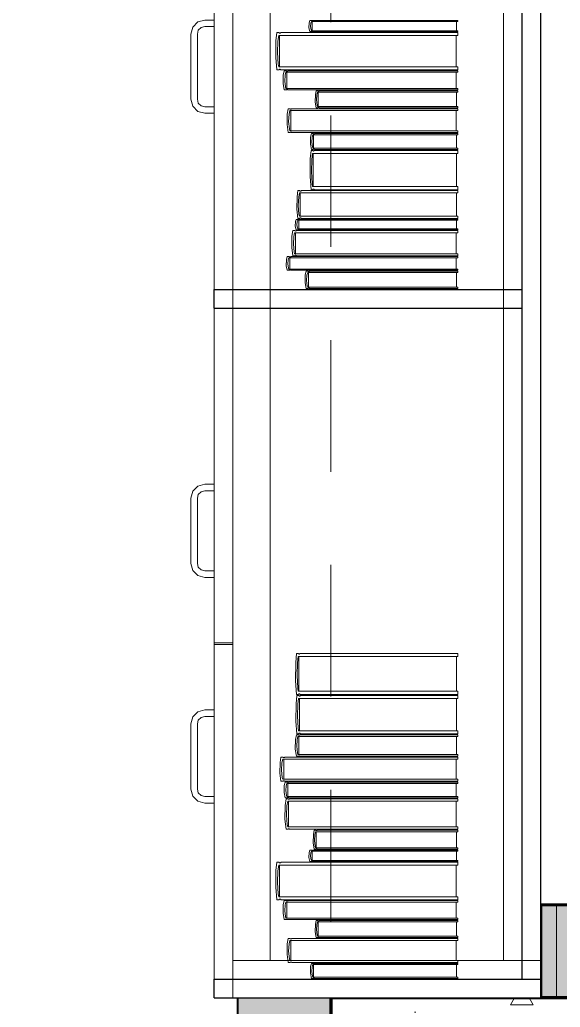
# Model space of a CAD drawing. Header units: inches. Extents: x -19 to 5698, y -728 to 92.
# Drawn here: x 122.237 to 122.816, y 30.59 to 31.649 of the extents above; entities that cross this region are included whole.
import ezdxf

# ---------------------------------------------------------------- set-up
doc = ezdxf.new("R2010")
doc.units = ezdxf.units.IN
doc.header["$MEASUREMENT"] = 0
doc.set_wipeout_variables(frame=1)
doc.linetypes.add('Hidden Line', pattern=[0.195611, 0.141111, -0.0545])
doc.linetypes.add('Wipeout_Contour', pattern=[1, 0, -1])
for name, color, linetype in [('02 _ ARQ _ ZON _ Espacio.3D', 7, 'Continuous'), ('08 _ STR _ EXT _ 06 Columnas', 7, 'Continuous'), ('08 _ STR _ EXT _ 09 Vigas', 251, 'Continuous'), ('Acabado - Muros', 7, 'Continuous'), ('Estructura - 04 MURO', 7, 'Continuous'), ('Interior - Mobiliario', 7, 'Continuous')]:
    doc.layers.add(name, color=color, linetype=linetype)

msp = doc.modelspace()

# ---------------------------------------------------------------- hatches: boundary and pattern name
at = {"layer": '08 _ STR _ EXT _ 06 Columnas', "linetype": 'Continuous', "lineweight": 9}
h = msp.add_hatch(dxfattribs=at)
h.set_pattern_fill('HORMIGÓN_EN_MASA_0002', style=0, pattern_type=2)
h.set_pattern_definition([(0, (92.5, 6e-09), (0, 0.3897114), [0.024375, -0.200625]), (0, (92.6125, 0.19486), (0, 0.3897114), [0.024375, -0.200625]), (60, (92.5, 6e-09), (-0.3375, 0.1948557), [0.024375, -0.200625]), (60, (92.725, 6e-09), (-0.3375, 0.1948557), [0.024375, -0.200625]), (120, (92.5244, 6e-09), (0.3375, 0.1948557), [0.024375, -0.200625]), (120, (92.7494, 6e-09), (0.3375, 0.1948557), [0.024375, -0.200625]), (0, (92.500015, 0.0375), (0, 0.075), [0, -0.075, 0, -0.1125]), (45, (92.537515, 0.0375), (-0.05303301, 0.05303301), [0, -0.05625, 0, -0.09375])])
h.paths.add_polyline_path([(122.57, 29.7), (123.07, 29.7), (123.07, 30.6), (122.57, 30.6)])
at = {"layer": 'Estructura - 04 MURO', "linetype": 'Continuous', "lineweight": 9}
for points in [[(122.47, 30.58), (122.49, 30.58), (122.47, 30.6)], [(122.49, 30.6), (122.47, 30.6), (122.49, 30.58)], [(122.49, 30.58), (122.57, 30.58), (122.57, 30.6), (122.49, 30.6)]]:
    msp.add_hatch(color=250, dxfattribs=at).paths.add_polyline_path(points)

# ---------------------------------------------------------------- linework, layer by layer
at = {"layer": '02 _ ARQ _ ZON _ Espacio.3D', "color": 254, "linetype": 'Continuous', "lineweight": 0, "flags": 128}
msp.add_lwpolyline([(108.57, 31.0002), (112.57, 31.0001), (112.57, 29.6999), (115.57, 29.7), (115.57, 30.8002), (116.07, 30.8001), (116.07, 30.2), (116.67, 30.1999), (116.67, 29.7), (122.57, 29.7), (122.57, 30.2), (122.57, 30.6), (122.812, 30.6), (122.812, 39), (122.57, 39), (122.57, 39.75), (116.07, 39.75), (116.07, 39.65), (116.07, 39), (115.57, 39), (115.57, 39.4), (109.07, 39.4), (109.0699, 39), (108.5699, 39)], dxfattribs=at)
at = {"layer": '08 _ STR _ EXT _ 06 Columnas', "color": 7, "linetype": 'Continuous', "lineweight": 80, "flags": 128}
msp.add_lwpolyline([(122.57, 29.7), (123.07, 29.7), (123.07, 30.6), (122.57, 30.6)], close=True, dxfattribs=at)
at = {"layer": 'Acabado - Muros', "color": 7, "linetype": 'Continuous', "lineweight": 60}
msp.add_line((122.845, 30.6), (122.795, 30.6), dxfattribs=at)
at = {"layer": 'Estructura - 04 MURO', "color": 7, "linetype": 'Continuous', "lineweight": 40, "flags": 128}
for points in [[(122.47, 30.6), (122.47, 30.58)], [(122.57, 30.6), (122.47, 30.6)]]:
    msp.add_lwpolyline(points, dxfattribs=at)
at = {"layer": 'Interior - Mobiliario', "color": 175, "linetype": 'Continuous', "lineweight": 13}
for p, q in [((122.465, 32.08), (122.465, 30.62)), ((122.775, 30.62), (122.775, 32.08)), ((122.422, 31.6415), (122.42, 31.634)), ((122.4275, 31.647), (122.422, 31.6415)), ((122.435, 31.649), (122.4275, 31.647)), ((122.431, 31.6409), (122.435, 31.642)), ((122.445, 31.649), (122.435, 31.649)), ((122.435, 31.642), (122.445, 31.642)), ((122.445, 31.642), (122.445, 31.649)), ((122.5468, 31.646), (122.5466, 31.6406)), ((122.5477, 31.6486), (122.5468, 31.646)), ((122.5494, 31.6486), (122.5477, 31.6486)), ((122.5481, 31.6421), (122.5485, 31.6458)), ((122.5488, 31.6384), (122.5481, 31.6421)), ((122.5485, 31.6458), (122.5493, 31.6476)), ((122.5493, 31.6476), (122.7063, 31.6476)), ((122.5495, 31.6486), (122.5494, 31.6486)), ((122.5497, 31.6485), (122.5495, 31.6486)), ((122.5499, 31.6484), (122.5497, 31.6485)), ((122.5501, 31.6484), (122.5499, 31.6484)), ((122.5504, 31.6484), (122.5501, 31.6484)), ((122.5501, 31.6476), (122.5501, 31.6375)), ((122.5506, 31.6484), (122.5504, 31.6484)), ((122.5508, 31.6485), (122.5506, 31.6484)), ((122.551, 31.6485), (122.5508, 31.6485)), ((122.5512, 31.6486), (122.551, 31.6485)), ((122.7063, 31.6486), (122.5512, 31.6486)), ((122.7047, 31.6375), (122.7047, 31.6476)), ((122.7063, 31.6476), (122.7063, 31.6486)), ((122.42, 31.634), (122.42, 31.564)), ((122.427, 31.634), (122.428, 31.638)), ((122.427, 31.564), (122.427, 31.634)), ((122.428, 31.638), (122.431, 31.6409)), ((122.5123, 31.6356), (122.5112, 31.6268)), ((122.5144, 31.6356), (122.5123, 31.6356)), ((122.5134, 31.6264), (122.5142, 31.6324)), ((122.5142, 31.6324), (122.7063, 31.6324)), ((122.5145, 31.6354), (122.5144, 31.6356)), ((122.5148, 31.6352), (122.5145, 31.6354)), ((122.515, 31.635), (122.5148, 31.6352)), ((122.5153, 31.6349), (122.515, 31.635)), ((122.5152, 31.6324), (122.5152, 31.5987)), ((122.5156, 31.6349), (122.5153, 31.6349)), ((122.5159, 31.635), (122.5156, 31.6349)), ((122.5162, 31.6351), (122.5159, 31.635)), ((122.5164, 31.6354), (122.5162, 31.6351)), ((122.5166, 31.6356), (122.5164, 31.6354)), ((122.7063, 31.6356), (122.5166, 31.6356)), ((122.5466, 31.6406), (122.5477, 31.6366)), ((122.5477, 31.6366), (122.5494, 31.6366)), ((122.5493, 31.6375), (122.5488, 31.6384)), ((122.7063, 31.6375), (122.5493, 31.6375)), ((122.5494, 31.6366), (122.5495, 31.6366)), ((122.5495, 31.6366), (122.5497, 31.6367)), ((122.5497, 31.6367), (122.55, 31.6367)), ((122.55, 31.6367), (122.5502, 31.6368)), ((122.5502, 31.6368), (122.5504, 31.6368)), ((122.5504, 31.6368), (122.5507, 31.6367)), ((122.5507, 31.6367), (122.5509, 31.6367)), ((122.5509, 31.6367), (122.5511, 31.6366)), ((122.5511, 31.6366), (122.5512, 31.6366)), ((122.5512, 31.6366), (122.7063, 31.6366)), ((122.7044, 31.5987), (122.7044, 31.6324)), ((122.7063, 31.6366), (122.7063, 31.6375)), ((122.7063, 31.6324), (122.7063, 31.6356)), ((122.5112, 31.6268), (122.511, 31.6089)), ((122.5129, 31.614), (122.5134, 31.6264)), ((122.5137, 31.6018), (122.5129, 31.614)), ((122.511, 31.6089), (122.5123, 31.5955)), ((122.5142, 31.5987), (122.5137, 31.6018)), ((122.5123, 31.5955), (122.5144, 31.5955)), ((122.7063, 31.5987), (122.5142, 31.5987)), ((122.5144, 31.5955), (122.5146, 31.5957)), ((122.5146, 31.5957), (122.5148, 31.596)), ((122.5148, 31.596), (122.5151, 31.5961)), ((122.5151, 31.5961), (122.5154, 31.5962)), ((122.5154, 31.5962), (122.5157, 31.5962)), ((122.5157, 31.5962), (122.5159, 31.5961)), ((122.5159, 31.5961), (122.5162, 31.5959)), ((122.5162, 31.5959), (122.5165, 31.5957)), ((122.5165, 31.5957), (122.5166, 31.5955)), ((122.5166, 31.5955), (122.7063, 31.5955)), ((122.5191, 31.59), (122.5188, 31.5809)), ((122.5201, 31.5945), (122.5191, 31.59)), ((122.5221, 31.5945), (122.5201, 31.5945)), ((122.5206, 31.5835), (122.5211, 31.5898)), ((122.5211, 31.5898), (122.5219, 31.5929)), ((122.5219, 31.5929), (122.7063, 31.5929)), ((122.5222, 31.5944), (122.5221, 31.5945)), ((122.5224, 31.5943), (122.5222, 31.5944)), ((122.5227, 31.5942), (122.5224, 31.5943)), ((122.523, 31.5942), (122.5227, 31.5942)), ((122.5229, 31.5929), (122.5229, 31.5757)), ((122.5232, 31.5942), (122.523, 31.5942)), ((122.5235, 31.5942), (122.5232, 31.5942)), ((122.5238, 31.5943), (122.5235, 31.5942)), ((122.524, 31.5944), (122.5238, 31.5943)), ((122.5242, 31.5945), (122.524, 31.5944)), ((122.7063, 31.5945), (122.5242, 31.5945)), ((122.7045, 31.5757), (122.7045, 31.5929)), ((122.7063, 31.5955), (122.7063, 31.5987)), ((122.7063, 31.5929), (122.7063, 31.5945)), ((122.5188, 31.5809), (122.5201, 31.5741)), ((122.5214, 31.5773), (122.5206, 31.5835)), ((122.5201, 31.5741), (122.5221, 31.5741)), ((122.5219, 31.5757), (122.5214, 31.5773)), ((122.7063, 31.5757), (122.5219, 31.5757)), ((122.5221, 31.5741), (122.5223, 31.5742)), ((122.5223, 31.5742), (122.5225, 31.5743)), ((122.5225, 31.5743), (122.5228, 31.5744)), ((122.5228, 31.5744), (122.523, 31.5744)), ((122.523, 31.5744), (122.5233, 31.5744)), ((122.5233, 31.5744), (122.5236, 31.5744)), ((122.5236, 31.5744), (122.5238, 31.5743)), ((122.5238, 31.5743), (122.5241, 31.5741)), ((122.5241, 31.5741), (122.5242, 31.5741)), ((122.5242, 31.5741), (122.7063, 31.5741)), ((122.5535, 31.5691), (122.5533, 31.5609)), ((122.5544, 31.5731), (122.5535, 31.5691)), ((122.556, 31.5731), (122.5544, 31.5731)), ((122.5548, 31.5633), (122.5552, 31.5689)), ((122.5552, 31.5689), (122.5559, 31.5716)), ((122.5559, 31.5716), (122.7063, 31.5716)), ((122.5561, 31.573), (122.556, 31.5731)), ((122.5563, 31.5729), (122.5561, 31.573)), ((122.5565, 31.5728), (122.5563, 31.5729)), ((122.5567, 31.5728), (122.5565, 31.5728)), ((122.5566, 31.5716), (122.5566, 31.5563)), ((122.5569, 31.5728), (122.5567, 31.5728)), ((122.5572, 31.5728), (122.5569, 31.5728)), ((122.5574, 31.5729), (122.5572, 31.5728)), ((122.5576, 31.573), (122.5574, 31.5729)), ((122.5577, 31.5731), (122.5576, 31.573)), ((122.7063, 31.5731), (122.5577, 31.5731)), ((122.7048, 31.5563), (122.7048, 31.5716)), ((122.7063, 31.5741), (122.7063, 31.5757)), ((122.7063, 31.5716), (122.7063, 31.5731)), ((122.42, 31.564), (122.422, 31.5565)), ((122.428, 31.56), (122.427, 31.564)), ((122.431, 31.5571), (122.428, 31.56)), ((122.435, 31.556), (122.431, 31.5571)), ((122.5533, 31.5609), (122.5544, 31.5549)), ((122.5554, 31.5577), (122.5548, 31.5633)), ((122.5559, 31.5563), (122.5554, 31.5577)), ((122.422, 31.5565), (122.4275, 31.551)), ((122.4275, 31.551), (122.435, 31.549)), ((122.445, 31.556), (122.435, 31.556)), ((122.435, 31.549), (122.445, 31.549)), ((122.445, 31.549), (122.445, 31.556)), ((122.5233, 31.5482), (122.5231, 31.5368)), ((122.5243, 31.5539), (122.5233, 31.5482)), ((122.5263, 31.5539), (122.5243, 31.5539)), ((122.5248, 31.5401), (122.5253, 31.548)), ((122.5253, 31.548), (122.5261, 31.5518)), ((122.5261, 31.5518), (122.7063, 31.5518)), ((122.5264, 31.5538), (122.5263, 31.5539)), ((122.5266, 31.5536), (122.5264, 31.5538)), ((122.5269, 31.5535), (122.5266, 31.5536)), ((122.5272, 31.5534), (122.5269, 31.5535)), ((122.5271, 31.5518), (122.5271, 31.5303)), ((122.5274, 31.5534), (122.5272, 31.5534)), ((122.5277, 31.5535), (122.5274, 31.5534)), ((122.5279, 31.5536), (122.5277, 31.5535)), ((122.5282, 31.5537), (122.5279, 31.5536)), ((122.5283, 31.5539), (122.5282, 31.5537)), ((122.7063, 31.5539), (122.5283, 31.5539)), ((122.5544, 31.5549), (122.556, 31.5549)), ((122.7063, 31.5563), (122.5559, 31.5563)), ((122.556, 31.5549), (122.5561, 31.555)), ((122.5561, 31.555), (122.5563, 31.5551)), ((122.5563, 31.5551), (122.5565, 31.5551)), ((122.5565, 31.5551), (122.5568, 31.5552)), ((122.5568, 31.5552), (122.557, 31.5552)), ((122.557, 31.5552), (122.5572, 31.5551)), ((122.5572, 31.5551), (122.5574, 31.5551)), ((122.5574, 31.5551), (122.5576, 31.5549)), ((122.5576, 31.5549), (122.5577, 31.5549)), ((122.5577, 31.5549), (122.7063, 31.5549)), ((122.7045, 31.5303), (122.7045, 31.5518)), ((122.7063, 31.5549), (122.7063, 31.5563)), ((122.7063, 31.5518), (122.7063, 31.5539)), ((122.5231, 31.5368), (122.5243, 31.5282)), ((122.5256, 31.5322), (122.5248, 31.5401)), ((122.5243, 31.5282), (122.5263, 31.5282)), ((122.5261, 31.5303), (122.5256, 31.5322)), ((122.7063, 31.5303), (122.5261, 31.5303)), ((122.5263, 31.5282), (122.5265, 31.5284)), ((122.5265, 31.5284), (122.5267, 31.5285)), ((122.5267, 31.5285), (122.5269, 31.5286)), ((122.5269, 31.5286), (122.5272, 31.5286)), ((122.5272, 31.5286), (122.5275, 31.5286)), ((122.5275, 31.5286), (122.5277, 31.5286)), ((122.5277, 31.5286), (122.528, 31.5285)), ((122.528, 31.5285), (122.5282, 31.5283)), ((122.5282, 31.5283), (122.5283, 31.5282)), ((122.5283, 31.5282), (122.7063, 31.5282)), ((122.5493, 31.5272), (122.5484, 31.5235)), ((122.551, 31.5272), (122.5493, 31.5272)), ((122.5501, 31.5233), (122.5508, 31.5259)), ((122.5508, 31.5259), (122.7063, 31.5259)), ((122.5511, 31.5272), (122.551, 31.5272)), ((122.5513, 31.5271), (122.5511, 31.5272)), ((122.5515, 31.527), (122.5513, 31.5271)), ((122.5517, 31.5269), (122.5515, 31.527)), ((122.5516, 31.5259), (122.5516, 31.5116)), ((122.5519, 31.5269), (122.5517, 31.5269)), ((122.5522, 31.527), (122.5519, 31.5269)), ((122.5524, 31.527), (122.5522, 31.527)), ((122.5526, 31.5271), (122.5524, 31.527)), ((122.5527, 31.5272), (122.5526, 31.5271)), ((122.7063, 31.5272), (122.5527, 31.5272)), ((122.7047, 31.5116), (122.7047, 31.5259)), ((122.7063, 31.5282), (122.7063, 31.5303)), ((122.7063, 31.5259), (122.7063, 31.5272)), ((122.5484, 31.5235), (122.5482, 31.5159)), ((122.5482, 31.5159), (122.5493, 31.5102)), ((122.5497, 31.5181), (122.5501, 31.5233)), ((122.5504, 31.5129), (122.5497, 31.5181)), ((122.5489, 31.5092), (122.548, 31.5)), ((122.5506, 31.5092), (122.5489, 31.5092)), ((122.5493, 31.5102), (122.551, 31.5102)), ((122.5497, 31.4995), (122.5505, 31.5059)), ((122.5508, 31.5116), (122.5504, 31.5129)), ((122.5505, 31.5059), (122.7063, 31.5059)), ((122.5507, 31.5091), (122.5506, 31.5092)), ((122.5509, 31.5088), (122.5507, 31.5091)), ((122.7063, 31.5116), (122.5508, 31.5116)), ((122.5511, 31.5086), (122.5509, 31.5088)), ((122.551, 31.5102), (122.5511, 31.5103)), ((122.5511, 31.5103), (122.5513, 31.5104)), ((122.5513, 31.5085), (122.5511, 31.5086)), ((122.5512, 31.5059), (122.5512, 31.4704)), ((122.5513, 31.5104), (122.5515, 31.5105)), ((122.5516, 31.5085), (122.5513, 31.5085)), ((122.5515, 31.5105), (122.5517, 31.5105)), ((122.5518, 31.5086), (122.5516, 31.5085)), ((122.5517, 31.5105), (122.552, 31.5105)), ((122.552, 31.5088), (122.5518, 31.5086)), ((122.552, 31.5105), (122.5522, 31.5105)), ((122.5522, 31.509), (122.552, 31.5088)), ((122.5522, 31.5105), (122.5524, 31.5104)), ((122.5523, 31.5092), (122.5522, 31.509)), ((122.7063, 31.5092), (122.5523, 31.5092)), ((122.5524, 31.5104), (122.5526, 31.5103)), ((122.5526, 31.5103), (122.5527, 31.5102)), ((122.5527, 31.5102), (122.7063, 31.5102)), ((122.7047, 31.4704), (122.7047, 31.5059)), ((122.7063, 31.5102), (122.7063, 31.5116)), ((122.7063, 31.5059), (122.7063, 31.5092)), ((122.548, 31.5), (122.5478, 31.4811)), ((122.5493, 31.4866), (122.5497, 31.4995)), ((122.55, 31.4736), (122.5493, 31.4866)), ((122.5478, 31.4811), (122.5489, 31.467)), ((122.5505, 31.4704), (122.55, 31.4736)), ((122.5347, 31.466), (122.5338, 31.4595)), ((122.5366, 31.466), (122.5347, 31.466)), ((122.5356, 31.4592), (122.5364, 31.4637)), ((122.5364, 31.4637), (122.7063, 31.4637)), ((122.5367, 31.4659), (122.5366, 31.466)), ((122.5369, 31.4657), (122.5367, 31.4659)), ((122.5371, 31.4656), (122.5369, 31.4657)), ((122.5374, 31.4656), (122.5371, 31.4656)), ((122.5373, 31.4637), (122.5373, 31.4386)), ((122.5376, 31.4655), (122.5374, 31.4656)), ((122.5379, 31.4656), (122.5376, 31.4655)), ((122.5381, 31.4657), (122.5379, 31.4656)), ((122.5383, 31.4659), (122.5381, 31.4657)), ((122.5385, 31.466), (122.5383, 31.4659)), ((122.7063, 31.466), (122.5385, 31.466)), ((122.5489, 31.467), (122.5506, 31.467)), ((122.7063, 31.4704), (122.5505, 31.4704)), ((122.5506, 31.467), (122.5507, 31.4673)), ((122.5507, 31.4673), (122.5509, 31.4675)), ((122.5509, 31.4675), (122.5511, 31.4677)), ((122.5511, 31.4677), (122.5514, 31.4677)), ((122.5514, 31.4677), (122.5516, 31.4677)), ((122.5516, 31.4677), (122.5518, 31.4676)), ((122.5518, 31.4676), (122.552, 31.4675)), ((122.552, 31.4675), (122.5522, 31.4672)), ((122.5522, 31.4672), (122.5523, 31.467)), ((122.5523, 31.467), (122.7063, 31.467)), ((122.7046, 31.4386), (122.7046, 31.4637)), ((122.7063, 31.467), (122.7063, 31.4704)), ((122.7063, 31.4637), (122.7063, 31.466)), ((122.5338, 31.4595), (122.5336, 31.4462)), ((122.5352, 31.45), (122.5356, 31.4592)), ((122.5336, 31.4462), (122.5347, 31.4362)), ((122.5359, 31.4409), (122.5352, 31.45)), ((122.5364, 31.4386), (122.5359, 31.4409)), ((122.5321, 31.4328), (122.5319, 31.4278)), ((122.533, 31.4352), (122.5321, 31.4328)), ((122.5349, 31.4352), (122.533, 31.4352)), ((122.5335, 31.4292), (122.534, 31.4327)), ((122.534, 31.4327), (122.5348, 31.4343)), ((122.5347, 31.4362), (122.5366, 31.4362)), ((122.5348, 31.4343), (122.7063, 31.4343)), ((122.535, 31.4352), (122.5349, 31.4352)), ((122.5352, 31.4351), (122.535, 31.4352)), ((122.5355, 31.4351), (122.5352, 31.4351)), ((122.5357, 31.435), (122.5355, 31.4351)), ((122.5356, 31.4343), (122.5356, 31.425)), ((122.536, 31.435), (122.5357, 31.435)), ((122.5362, 31.435), (122.536, 31.435)), ((122.5365, 31.4351), (122.5362, 31.435)), ((122.7063, 31.4386), (122.5364, 31.4386)), ((122.5367, 31.4352), (122.5365, 31.4351)), ((122.5366, 31.4362), (122.5367, 31.4364)), ((122.5367, 31.4364), (122.5369, 31.4365)), ((122.5368, 31.4352), (122.5367, 31.4352)), ((122.7063, 31.4352), (122.5368, 31.4352)), ((122.5369, 31.4365), (122.5372, 31.4367)), ((122.5372, 31.4367), (122.5374, 31.4367)), ((122.5374, 31.4367), (122.5377, 31.4367)), ((122.5377, 31.4367), (122.5379, 31.4366)), ((122.5379, 31.4366), (122.5382, 31.4365)), ((122.5382, 31.4365), (122.5384, 31.4363)), ((122.5384, 31.4363), (122.5385, 31.4362)), ((122.5385, 31.4362), (122.7063, 31.4362)), ((122.7046, 31.425), (122.7046, 31.4343)), ((122.7063, 31.4362), (122.7063, 31.4386)), ((122.7063, 31.4343), (122.7063, 31.4352)), ((122.5294, 31.4231), (122.5284, 31.4172)), ((122.5313, 31.4231), (122.5294, 31.4231)), ((122.5304, 31.4169), (122.5312, 31.4209)), ((122.5312, 31.4209), (122.7063, 31.4209)), ((122.5314, 31.423), (122.5313, 31.4231)), ((122.5316, 31.4228), (122.5314, 31.423)), ((122.5319, 31.4227), (122.5316, 31.4228)), ((122.5319, 31.4278), (122.533, 31.4241)), ((122.5321, 31.4227), (122.5319, 31.4227)), ((122.7045, 31.4209), (122.532, 31.4209)), ((122.532, 31.4209), (122.532, 31.3983)), ((122.5324, 31.4226), (122.5321, 31.4227)), ((122.5327, 31.4227), (122.5324, 31.4226)), ((122.5329, 31.4228), (122.5327, 31.4227)), ((122.5331, 31.423), (122.5329, 31.4228)), ((122.533, 31.4241), (122.5349, 31.4241)), ((122.5333, 31.4231), (122.5331, 31.423)), ((122.7063, 31.4231), (122.5333, 31.4231)), ((122.5343, 31.4258), (122.5335, 31.4292)), ((122.5348, 31.425), (122.5343, 31.4258)), ((122.7063, 31.425), (122.5348, 31.425)), ((122.5349, 31.4241), (122.5351, 31.4242)), ((122.5351, 31.4242), (122.5353, 31.4242)), ((122.5353, 31.4242), (122.5355, 31.4243)), ((122.5355, 31.4243), (122.5358, 31.4243)), ((122.5358, 31.4243), (122.536, 31.4243)), ((122.536, 31.4243), (122.5363, 31.4243)), ((122.5363, 31.4243), (122.5365, 31.4242)), ((122.5365, 31.4242), (122.5368, 31.4241)), ((122.5368, 31.4241), (122.5368, 31.4241)), ((122.5368, 31.4241), (122.7063, 31.4241)), ((122.7045, 31.3983), (122.7045, 31.4209)), ((122.7063, 31.4241), (122.7063, 31.425)), ((122.7063, 31.4209), (122.7063, 31.4231)), ((122.5284, 31.4172), (122.5282, 31.4051)), ((122.5299, 31.4086), (122.5304, 31.4169)), ((122.5306, 31.4004), (122.5299, 31.4086)), ((122.5282, 31.4051), (122.5294, 31.3962)), ((122.5312, 31.3983), (122.5306, 31.4004)), ((122.7063, 31.3983), (122.5312, 31.3983)), ((122.532, 31.3983), (122.7045, 31.3983)), ((122.7063, 31.3962), (122.7063, 31.3983)), ((122.5224, 31.392), (122.5222, 31.3855)), ((122.5234, 31.3952), (122.5224, 31.392)), ((122.5254, 31.3952), (122.5234, 31.3952)), ((122.5239, 31.3874), (122.5244, 31.3918)), ((122.5247, 31.3829), (122.5239, 31.3874)), ((122.5244, 31.3918), (122.5252, 31.394)), ((122.5252, 31.394), (122.7063, 31.394)), ((122.5255, 31.3951), (122.5254, 31.3952)), ((122.5257, 31.395), (122.5255, 31.3951)), ((122.526, 31.395), (122.5257, 31.395)), ((122.5262, 31.3949), (122.526, 31.395)), ((122.5261, 31.394), (122.5261, 31.3818)), ((122.5265, 31.3949), (122.5262, 31.3949)), ((122.5268, 31.395), (122.5265, 31.3949)), ((122.527, 31.395), (122.5268, 31.395)), ((122.5273, 31.3951), (122.527, 31.395)), ((122.5274, 31.3952), (122.5273, 31.3951)), ((122.7063, 31.3952), (122.5274, 31.3952)), ((122.5294, 31.3962), (122.5313, 31.3962)), ((122.5313, 31.3962), (122.5315, 31.3963)), ((122.5315, 31.3963), (122.5317, 31.3965)), ((122.5317, 31.3965), (122.5319, 31.3966)), ((122.5319, 31.3966), (122.5322, 31.3966)), ((122.5322, 31.3966), (122.5325, 31.3966)), ((122.5325, 31.3966), (122.5327, 31.3965)), ((122.5327, 31.3965), (122.533, 31.3964)), ((122.533, 31.3964), (122.5332, 31.3963)), ((122.5332, 31.3963), (122.5333, 31.3962)), ((122.5333, 31.3962), (122.7063, 31.3962)), ((122.7045, 31.3818), (122.7045, 31.394)), ((122.7063, 31.394), (122.7063, 31.3952)), ((122.5222, 31.3855), (122.5234, 31.3806)), ((122.5234, 31.3806), (122.5254, 31.3806)), ((122.5252, 31.3818), (122.5247, 31.3829)), ((122.7063, 31.3818), (122.5252, 31.3818)), ((122.5254, 31.3806), (122.5255, 31.3807)), ((122.5255, 31.3807), (122.5258, 31.3808)), ((122.5258, 31.3808), (122.526, 31.3809)), ((122.526, 31.3809), (122.5263, 31.3809)), ((122.5263, 31.3809), (122.5266, 31.3809)), ((122.5266, 31.3809), (122.5268, 31.3809)), ((122.5268, 31.3809), (122.5271, 31.3808)), ((122.5271, 31.3808), (122.5273, 31.3807)), ((122.5273, 31.3807), (122.5274, 31.3806)), ((122.5274, 31.3806), (122.7063, 31.3806)), ((122.5436, 31.3796), (122.5427, 31.3756)), ((122.5454, 31.3796), (122.5436, 31.3796)), ((122.5445, 31.3754), (122.5453, 31.3782)), ((122.5453, 31.3782), (122.7063, 31.3782)), ((122.5455, 31.3796), (122.5454, 31.3796)), ((122.5457, 31.3795), (122.5455, 31.3796)), ((122.5459, 31.3794), (122.5457, 31.3795)), ((122.5462, 31.3793), (122.5459, 31.3794)), ((122.5464, 31.3793), (122.5462, 31.3793)), ((122.5466, 31.3794), (122.5464, 31.3793)), ((122.5469, 31.3794), (122.5466, 31.3794)), ((122.5471, 31.3795), (122.5469, 31.3794)), ((122.5472, 31.3796), (122.5471, 31.3795)), ((122.7063, 31.3796), (122.5472, 31.3796)), ((122.7063, 31.3806), (122.7063, 31.3818)), ((122.7063, 31.3782), (122.7063, 31.3796)), ((122.5427, 31.3756), (122.5425, 31.3672)), ((122.5441, 31.3696), (122.5445, 31.3754)), ((122.422, 31.1435), (122.4275, 31.149)), ((122.4275, 31.149), (122.435, 31.151)), ((122.435, 31.144), (122.431, 31.1429)), ((122.435, 31.151), (122.445, 31.151)), ((122.445, 31.144), (122.435, 31.144)), ((122.445, 31.151), (122.445, 31.144)), ((122.42, 31.136), (122.422, 31.1435)), ((122.42, 31.066), (122.42, 31.136)), ((122.428, 31.14), (122.427, 31.136)), ((122.427, 31.136), (122.427, 31.066)), ((122.431, 31.1429), (122.428, 31.14)), ((122.422, 31.0585), (122.42, 31.066)), ((122.427, 31.066), (122.428, 31.062)), ((122.428, 31.062), (122.431, 31.0591)), ((122.431, 31.0591), (122.435, 31.058)), ((122.4275, 31.053), (122.422, 31.0585)), ((122.435, 31.051), (122.4275, 31.053)), ((122.435, 31.058), (122.445, 31.058)), ((122.445, 31.051), (122.435, 31.051)), ((122.445, 31.058), (122.445, 31.051)), ((122.445, 30.981), (122.465, 30.981)), ((122.445, 30.979), (122.465, 30.979)), ((122.5334, 30.9696), (122.5324, 30.9599)), ((122.5352, 30.9696), (122.5334, 30.9696)), ((122.5343, 30.9595), (122.5351, 30.9661)), ((122.5351, 30.9661), (122.7063, 30.9661)), ((122.5353, 30.9695), (122.5352, 30.9696)), ((122.5355, 30.9692), (122.5353, 30.9695)), ((122.5358, 30.969), (122.5355, 30.9692)), ((122.536, 30.9689), (122.5358, 30.969)), ((122.5359, 30.9661), (122.5359, 30.929)), ((122.5363, 30.9689), (122.536, 30.9689)), ((122.5365, 30.969), (122.5363, 30.9689)), ((122.5368, 30.9691), (122.5365, 30.969)), ((122.537, 30.9694), (122.5368, 30.9691)), ((122.5371, 30.9696), (122.537, 30.9694)), ((122.7063, 30.9696), (122.5371, 30.9696)), ((122.7046, 30.929), (122.7046, 30.9661)), ((122.7063, 30.9661), (122.7063, 30.9696)), ((122.5324, 30.9599), (122.5322, 30.9402)), ((122.5338, 30.9459), (122.5343, 30.9595)), ((122.5346, 30.9323), (122.5338, 30.9459)), ((122.5322, 30.9402), (122.5334, 30.9254)), ((122.5351, 30.929), (122.5346, 30.9323)), ((122.5337, 30.9244), (122.5328, 30.9154)), ((122.5334, 30.9254), (122.5352, 30.9254)), ((122.5356, 30.9244), (122.5337, 30.9244)), ((122.5346, 30.915), (122.5354, 30.9211)), ((122.7063, 30.929), (122.5351, 30.929)), ((122.5352, 30.9254), (122.5354, 30.9257)), ((122.5354, 30.9257), (122.5356, 30.9259)), ((122.5354, 30.9211), (122.7063, 30.9211)), ((122.5356, 30.9259), (122.5358, 30.9261)), ((122.5357, 30.9243), (122.5356, 30.9244)), ((122.5359, 30.924), (122.5357, 30.9243)), ((122.5358, 30.9261), (122.5361, 30.9262)), ((122.5361, 30.9239), (122.5359, 30.924)), ((122.5361, 30.9262), (122.5363, 30.9262)), ((122.5364, 30.9238), (122.5361, 30.9239)), ((122.5363, 30.9262), (122.5366, 30.9261)), ((122.5363, 30.9211), (122.5363, 30.8866)), ((122.5366, 30.9238), (122.5364, 30.9238)), ((122.5366, 30.9261), (122.5368, 30.9259)), ((122.5369, 30.9238), (122.5366, 30.9238)), ((122.5368, 30.9259), (122.5371, 30.9256)), ((122.5371, 30.924), (122.5369, 30.9238)), ((122.5371, 30.9256), (122.5371, 30.9254)), ((122.5371, 30.9254), (122.7063, 30.9254)), ((122.5373, 30.9242), (122.5371, 30.924)), ((122.5375, 30.9244), (122.5373, 30.9242)), ((122.7063, 30.9244), (122.5375, 30.9244)), ((122.7046, 30.8866), (122.7046, 30.9211)), ((122.7063, 30.9254), (122.7063, 30.929)), ((122.7063, 30.9211), (122.7063, 30.9244)), ((122.5328, 30.9154), (122.5325, 30.897)), ((122.5342, 30.9023), (122.5346, 30.915)), ((122.422, 30.9015), (122.42, 30.894)), ((122.4275, 30.907), (122.422, 30.9015)), ((122.435, 30.909), (122.4275, 30.907)), ((122.428, 30.898), (122.431, 30.9009)), ((122.431, 30.9009), (122.435, 30.902)), ((122.445, 30.909), (122.435, 30.909)), ((122.435, 30.902), (122.445, 30.902)), ((122.445, 30.902), (122.445, 30.909)), ((122.5349, 30.8897), (122.5342, 30.9023)), ((122.42, 30.894), (122.42, 30.824)), ((122.427, 30.894), (122.428, 30.898)), ((122.427, 30.824), (122.427, 30.894)), ((122.5325, 30.897), (122.5337, 30.8833)), ((122.5354, 30.8866), (122.5349, 30.8897)), ((122.5331, 30.8823), (122.5322, 30.8772)), ((122.535, 30.8823), (122.5331, 30.8823)), ((122.5337, 30.8833), (122.5356, 30.8833)), ((122.534, 30.877), (122.5348, 30.8804)), ((122.5348, 30.8804), (122.7063, 30.8804)), ((122.5351, 30.8822), (122.535, 30.8823)), ((122.5353, 30.8821), (122.5351, 30.8822)), ((122.5355, 30.882), (122.5353, 30.8821)), ((122.7063, 30.8866), (122.5354, 30.8866)), ((122.5358, 30.8819), (122.5355, 30.882)), ((122.5356, 30.8833), (122.5357, 30.8835)), ((122.5357, 30.8835), (122.5359, 30.8837)), ((122.5357, 30.8804), (122.5357, 30.861)), ((122.5361, 30.8819), (122.5358, 30.8819)), ((122.5359, 30.8837), (122.5362, 30.8839)), ((122.5363, 30.8819), (122.5361, 30.8819)), ((122.5362, 30.8839), (122.5364, 30.884)), ((122.5365, 30.882), (122.5363, 30.8819)), ((122.5364, 30.884), (122.5367, 30.884)), ((122.5368, 30.8822), (122.5365, 30.882)), ((122.5367, 30.884), (122.5369, 30.8839)), ((122.5369, 30.8823), (122.5368, 30.8822)), ((122.5369, 30.8839), (122.5372, 30.8837)), ((122.7063, 30.8823), (122.5369, 30.8823)), ((122.5372, 30.8837), (122.5374, 30.8834)), ((122.5374, 30.8834), (122.5375, 30.8833)), ((122.5375, 30.8833), (122.7063, 30.8833)), ((122.7046, 30.861), (122.7046, 30.8804)), ((122.7063, 30.8833), (122.7063, 30.8866)), ((122.7063, 30.8804), (122.7063, 30.8823)), ((122.5322, 30.8772), (122.5319, 30.8669)), ((122.5336, 30.8699), (122.534, 30.877)), ((122.5343, 30.8628), (122.5336, 30.8699)), ((122.5166, 30.8582), (122.5156, 30.8525)), ((122.5187, 30.8582), (122.5166, 30.8582)), ((122.5188, 30.8581), (122.5187, 30.8582)), ((122.519, 30.8579), (122.5188, 30.8581)), ((122.5193, 30.8578), (122.519, 30.8579)), ((122.5196, 30.8578), (122.5193, 30.8578)), ((122.5198, 30.8578), (122.5196, 30.8578)), ((122.5201, 30.8578), (122.5198, 30.8578)), ((122.5204, 30.8579), (122.5201, 30.8578)), ((122.5206, 30.8581), (122.5204, 30.8579)), ((122.5208, 30.8582), (122.5206, 30.8581)), ((122.7063, 30.8582), (122.5208, 30.8582)), ((122.5319, 30.8669), (122.5331, 30.8592)), ((122.5331, 30.8592), (122.535, 30.8592)), ((122.5348, 30.861), (122.5343, 30.8628)), ((122.7063, 30.861), (122.5348, 30.861)), ((122.535, 30.8592), (122.5351, 30.8593)), ((122.5351, 30.8593), (122.5354, 30.8594)), ((122.5354, 30.8594), (122.5356, 30.8595)), ((122.5356, 30.8595), (122.5359, 30.8596)), ((122.5359, 30.8596), (122.5361, 30.8596)), ((122.5361, 30.8596), (122.5364, 30.8595)), ((122.5364, 30.8595), (122.5366, 30.8594)), ((122.5366, 30.8594), (122.5368, 30.8593)), ((122.5368, 30.8593), (122.5369, 30.8592)), ((122.5369, 30.8592), (122.7063, 30.8592)), ((122.7063, 30.8592), (122.7063, 30.861)), ((122.7063, 30.8561), (122.7063, 30.8582)), ((122.5156, 30.8525), (122.5153, 30.841)), ((122.5172, 30.8444), (122.5176, 30.8523)), ((122.5176, 30.8523), (122.5185, 30.8561)), ((122.5185, 30.8561), (122.7063, 30.8561)), ((122.5195, 30.8561), (122.5195, 30.8345)), ((122.7044, 30.8345), (122.7044, 30.8561)), ((122.5153, 30.841), (122.5166, 30.8324)), ((122.518, 30.8365), (122.5172, 30.8444)), ((122.5185, 30.8345), (122.518, 30.8365)), ((122.5166, 30.8324), (122.5187, 30.8324)), ((122.7063, 30.8345), (122.5185, 30.8345)), ((122.5187, 30.8324), (122.5188, 30.8326)), ((122.5188, 30.8326), (122.5191, 30.8327)), ((122.5191, 30.8327), (122.5193, 30.8328)), ((122.5193, 30.8328), (122.5196, 30.8329)), ((122.5196, 30.8329), (122.5199, 30.8329)), ((122.5199, 30.8329), (122.5202, 30.8328)), ((122.5201, 30.8278), (122.5199, 30.8203)), ((122.5212, 30.8314), (122.5201, 30.8278)), ((122.5202, 30.8328), (122.5204, 30.8327)), ((122.5204, 30.8327), (122.5207, 30.8325)), ((122.5207, 30.8325), (122.5208, 30.8324)), ((122.5208, 30.8324), (122.7063, 30.8324)), ((122.5232, 30.8314), (122.5212, 30.8314)), ((122.5217, 30.8224), (122.5222, 30.8276)), ((122.5222, 30.8276), (122.523, 30.8301)), ((122.523, 30.8301), (122.7063, 30.8301)), ((122.5233, 30.8314), (122.5232, 30.8314)), ((122.5235, 30.8313), (122.5233, 30.8314)), ((122.5238, 30.8312), (122.5235, 30.8313)), ((122.524, 30.8312), (122.5238, 30.8312)), ((122.5239, 30.8301), (122.5239, 30.816)), ((122.5243, 30.8312), (122.524, 30.8312)), ((122.5246, 30.8312), (122.5243, 30.8312)), ((122.5248, 30.8313), (122.5246, 30.8312)), ((122.5251, 30.8314), (122.5248, 30.8313)), ((122.5252, 30.8314), (122.5251, 30.8314)), ((122.7063, 30.8314), (122.5252, 30.8314)), ((122.7045, 30.816), (122.7045, 30.8301)), ((122.7063, 30.8324), (122.7063, 30.8345)), ((122.7063, 30.8301), (122.7063, 30.8314)), ((122.42, 30.824), (122.422, 30.8165)), ((122.422, 30.8165), (122.4275, 30.811)), ((122.428, 30.82), (122.427, 30.824)), ((122.431, 30.8171), (122.428, 30.82)), ((122.435, 30.816), (122.431, 30.8171)), ((122.445, 30.816), (122.435, 30.816)), ((122.445, 30.809), (122.445, 30.816)), ((122.5199, 30.8203), (122.5212, 30.8147)), ((122.5225, 30.8173), (122.5217, 30.8224)), ((122.523, 30.816), (122.5225, 30.8173)), ((122.7063, 30.816), (122.523, 30.816)), ((122.7063, 30.8147), (122.7063, 30.816)), ((122.4275, 30.811), (122.435, 30.809)), ((122.435, 30.809), (122.445, 30.809)), ((122.521, 30.8065), (122.5207, 30.7918)), ((122.522, 30.8137), (122.521, 30.8065)), ((122.5212, 30.8147), (122.5232, 30.8147)), ((122.524, 30.8137), (122.522, 30.8137)), ((122.5225, 30.7961), (122.523, 30.8061)), ((122.523, 30.8061), (122.5238, 30.8111)), ((122.5232, 30.8147), (122.5233, 30.8148)), ((122.5233, 30.8148), (122.5236, 30.8149)), ((122.5236, 30.8149), (122.5238, 30.8149)), ((122.5238, 30.8149), (122.5241, 30.815)), ((122.5238, 30.8111), (122.7063, 30.8111)), ((122.5241, 30.8136), (122.524, 30.8137)), ((122.5241, 30.815), (122.5244, 30.815)), ((122.5243, 30.8134), (122.5241, 30.8136)), ((122.5246, 30.8132), (122.5243, 30.8134)), ((122.5244, 30.815), (122.5246, 30.8149)), ((122.5246, 30.8149), (122.5249, 30.8149)), ((122.5248, 30.8131), (122.5246, 30.8132)), ((122.5247, 30.8111), (122.5247, 30.7835)), ((122.5251, 30.8131), (122.5248, 30.8131)), ((122.5249, 30.8149), (122.5251, 30.8147)), ((122.5251, 30.8147), (122.5252, 30.8147)), ((122.5254, 30.8132), (122.5251, 30.8131)), ((122.5252, 30.8147), (122.7063, 30.8147)), ((122.5256, 30.8133), (122.5254, 30.8132)), ((122.5259, 30.8135), (122.5256, 30.8133)), ((122.526, 30.8137), (122.5259, 30.8135)), ((122.7063, 30.8137), (122.526, 30.8137)), ((122.7045, 30.7835), (122.7045, 30.8111)), ((122.7063, 30.8111), (122.7063, 30.8137)), ((122.5233, 30.786), (122.5225, 30.7961)), ((122.5207, 30.7918), (122.522, 30.7809)), ((122.5238, 30.7835), (122.5233, 30.786)), ((122.7063, 30.7835), (122.5238, 30.7835)), ((122.7063, 30.7809), (122.7063, 30.7835)), ((122.522, 30.7809), (122.524, 30.7809)), ((122.524, 30.7809), (122.5241, 30.7811)), ((122.5241, 30.7811), (122.5244, 30.7812)), ((122.5244, 30.7812), (122.5246, 30.7814)), ((122.5246, 30.7814), (122.5249, 30.7814)), ((122.5249, 30.7814), (122.5252, 30.7814)), ((122.5252, 30.7814), (122.5254, 30.7814)), ((122.5254, 30.7814), (122.5257, 30.7812)), ((122.5257, 30.7812), (122.5259, 30.781)), ((122.5259, 30.781), (122.526, 30.7809)), ((122.526, 30.7809), (122.7063, 30.7809)), ((122.5514, 30.7754), (122.5512, 30.7663)), ((122.5522, 30.7799), (122.5514, 30.7754)), ((122.5539, 30.7799), (122.5522, 30.7799)), ((122.5526, 30.7689), (122.553, 30.7752)), ((122.553, 30.7752), (122.5537, 30.7783)), ((122.5537, 30.7783), (122.7063, 30.7783)), ((122.554, 30.7798), (122.5539, 30.7799)), ((122.5542, 30.7797), (122.554, 30.7798)), ((122.5544, 30.7796), (122.5542, 30.7797)), ((122.5546, 30.7795), (122.5544, 30.7796)), ((122.5545, 30.7783), (122.5545, 30.7611)), ((122.5548, 30.7795), (122.5546, 30.7795)), ((122.555, 30.7796), (122.5548, 30.7795)), ((122.5553, 30.7797), (122.555, 30.7796)), ((122.5555, 30.7798), (122.5553, 30.7797)), ((122.5556, 30.7799), (122.5555, 30.7798)), ((122.7063, 30.7799), (122.5556, 30.7799)), ((122.7048, 30.7611), (122.7048, 30.7783)), ((122.7063, 30.7783), (122.7063, 30.7799)), ((122.5512, 30.7663), (122.5522, 30.7595)), ((122.5533, 30.7627), (122.5526, 30.7689)), ((122.5537, 30.7611), (122.5533, 30.7627)), ((122.5468, 30.7559), (122.5466, 30.7505)), ((122.5477, 30.7585), (122.5468, 30.7559)), ((122.5494, 30.7585), (122.5477, 30.7585)), ((122.5481, 30.752), (122.5485, 30.7557)), ((122.5488, 30.7483), (122.5481, 30.752)), ((122.5485, 30.7557), (122.5493, 30.7575)), ((122.5493, 30.7575), (122.7063, 30.7575)), ((122.5495, 30.7585), (122.5494, 30.7585)), ((122.5497, 30.7584), (122.5495, 30.7585)), ((122.5499, 30.7583), (122.5497, 30.7584)), ((122.5501, 30.7583), (122.5499, 30.7583)), ((122.5504, 30.7583), (122.5501, 30.7583)), ((122.5501, 30.7575), (122.5501, 30.7474)), ((122.5506, 30.7583), (122.5504, 30.7583)), ((122.5508, 30.7584), (122.5506, 30.7583)), ((122.551, 30.7584), (122.5508, 30.7584)), ((122.5512, 30.7585), (122.551, 30.7584)), ((122.7063, 30.7585), (122.5512, 30.7585)), ((122.5522, 30.7595), (122.5539, 30.7595)), ((122.7063, 30.7611), (122.5537, 30.7611)), ((122.5539, 30.7595), (122.554, 30.7596)), ((122.554, 30.7596), (122.5542, 30.7597)), ((122.5542, 30.7597), (122.5544, 30.7598)), ((122.5544, 30.7598), (122.5546, 30.7598)), ((122.5546, 30.7598), (122.5549, 30.7598)), ((122.5549, 30.7598), (122.5551, 30.7598)), ((122.5551, 30.7598), (122.5553, 30.7597)), ((122.5553, 30.7597), (122.5555, 30.7596)), ((122.5555, 30.7596), (122.5556, 30.7595)), ((122.5556, 30.7595), (122.7063, 30.7595)), ((122.7047, 30.7474), (122.7047, 30.7575)), ((122.7063, 30.7595), (122.7063, 30.7611)), ((122.7063, 30.7575), (122.7063, 30.7585)), ((122.5123, 30.7455), (122.5112, 30.7367)), ((122.5144, 30.7455), (122.5123, 30.7455)), ((122.5134, 30.7363), (122.5142, 30.7423)), ((122.5142, 30.7423), (122.7063, 30.7423)), ((122.5145, 30.7453), (122.5144, 30.7455)), ((122.5148, 30.7451), (122.5145, 30.7453)), ((122.515, 30.7449), (122.5148, 30.7451)), ((122.5153, 30.7448), (122.515, 30.7449)), ((122.5152, 30.7423), (122.5152, 30.7086)), ((122.5156, 30.7448), (122.5153, 30.7448)), ((122.5159, 30.7449), (122.5156, 30.7448)), ((122.5162, 30.745), (122.5159, 30.7449)), ((122.5164, 30.7453), (122.5162, 30.745)), ((122.5166, 30.7455), (122.5164, 30.7453)), ((122.7063, 30.7455), (122.5166, 30.7455)), ((122.5466, 30.7505), (122.5477, 30.7465)), ((122.5477, 30.7465), (122.5494, 30.7465)), ((122.5493, 30.7474), (122.5488, 30.7483)), ((122.7063, 30.7474), (122.5493, 30.7474)), ((122.5494, 30.7465), (122.5495, 30.7465)), ((122.5495, 30.7465), (122.5497, 30.7466)), ((122.5497, 30.7466), (122.55, 30.7466)), ((122.55, 30.7466), (122.5502, 30.7467)), ((122.5502, 30.7467), (122.5504, 30.7467)), ((122.5504, 30.7467), (122.5507, 30.7466)), ((122.5507, 30.7466), (122.5509, 30.7466)), ((122.5509, 30.7466), (122.5511, 30.7465)), ((122.5511, 30.7465), (122.5512, 30.7465)), ((122.5512, 30.7465), (122.7063, 30.7465)), ((122.7044, 30.7086), (122.7044, 30.7423)), ((122.7063, 30.7465), (122.7063, 30.7474)), ((122.7063, 30.7423), (122.7063, 30.7455)), ((122.5112, 30.7367), (122.511, 30.7188)), ((122.5129, 30.7239), (122.5134, 30.7363)), ((122.5137, 30.7117), (122.5129, 30.7239)), ((122.511, 30.7188), (122.5123, 30.7054)), ((122.5142, 30.7086), (122.5137, 30.7117)), ((122.5123, 30.7054), (122.5144, 30.7054)), ((122.7063, 30.7086), (122.5142, 30.7086)), ((122.5144, 30.7054), (122.5146, 30.7056)), ((122.5146, 30.7056), (122.5148, 30.7059)), ((122.5148, 30.7059), (122.5151, 30.706)), ((122.5151, 30.706), (122.5154, 30.7061)), ((122.5154, 30.7061), (122.5157, 30.7061)), ((122.5157, 30.7061), (122.5159, 30.706)), ((122.5159, 30.706), (122.5162, 30.7058)), ((122.5162, 30.7058), (122.5165, 30.7056)), ((122.5165, 30.7056), (122.5166, 30.7054)), ((122.5166, 30.7054), (122.7063, 30.7054)), ((122.5191, 30.6999), (122.5188, 30.6908)), ((122.5201, 30.7044), (122.5191, 30.6999)), ((122.5221, 30.7044), (122.5201, 30.7044)), ((122.5206, 30.6934), (122.5211, 30.6997)), ((122.5211, 30.6997), (122.5219, 30.7028)), ((122.5219, 30.7028), (122.7063, 30.7028)), ((122.5222, 30.7043), (122.5221, 30.7044)), ((122.5224, 30.7042), (122.5222, 30.7043)), ((122.5227, 30.7041), (122.5224, 30.7042)), ((122.523, 30.7041), (122.5227, 30.7041)), ((122.5229, 30.7028), (122.5229, 30.6856)), ((122.5232, 30.7041), (122.523, 30.7041)), ((122.5235, 30.7041), (122.5232, 30.7041)), ((122.5238, 30.7042), (122.5235, 30.7041)), ((122.524, 30.7043), (122.5238, 30.7042)), ((122.5242, 30.7044), (122.524, 30.7043)), ((122.7063, 30.7044), (122.5242, 30.7044)), ((122.7045, 30.6856), (122.7045, 30.7028)), ((122.7063, 30.7054), (122.7063, 30.7086)), ((122.7063, 30.7028), (122.7063, 30.7044)), ((122.5188, 30.6908), (122.5201, 30.684)), ((122.5214, 30.6872), (122.5206, 30.6934)), ((122.5201, 30.684), (122.5221, 30.684)), ((122.5219, 30.6856), (122.5214, 30.6872)), ((122.7063, 30.6856), (122.5219, 30.6856)), ((122.5221, 30.684), (122.5223, 30.6841)), ((122.5223, 30.6841), (122.5225, 30.6842)), ((122.5225, 30.6842), (122.5228, 30.6843)), ((122.5228, 30.6843), (122.523, 30.6843)), ((122.523, 30.6843), (122.5233, 30.6843)), ((122.5233, 30.6843), (122.5236, 30.6843)), ((122.5236, 30.6843), (122.5238, 30.6842)), ((122.5238, 30.6842), (122.5241, 30.684)), ((122.5241, 30.684), (122.5242, 30.684)), ((122.5242, 30.684), (122.7063, 30.684)), ((122.5535, 30.679), (122.5533, 30.6708)), ((122.5544, 30.683), (122.5535, 30.679)), ((122.556, 30.683), (122.5544, 30.683)), ((122.5548, 30.6732), (122.5552, 30.6788)), ((122.5552, 30.6788), (122.5559, 30.6815)), ((122.5559, 30.6815), (122.7063, 30.6815)), ((122.5561, 30.6829), (122.556, 30.683)), ((122.5563, 30.6828), (122.5561, 30.6829)), ((122.5565, 30.6827), (122.5563, 30.6828)), ((122.5567, 30.6827), (122.5565, 30.6827)), ((122.5566, 30.6815), (122.5566, 30.6662)), ((122.5569, 30.6827), (122.5567, 30.6827)), ((122.5572, 30.6827), (122.5569, 30.6827)), ((122.5574, 30.6828), (122.5572, 30.6827)), ((122.5576, 30.6829), (122.5574, 30.6828)), ((122.5577, 30.683), (122.5576, 30.6829)), ((122.7063, 30.683), (122.5577, 30.683)), ((122.7048, 30.6662), (122.7048, 30.6815)), ((122.7063, 30.684), (122.7063, 30.6856)), ((122.7063, 30.6815), (122.7063, 30.683)), ((122.5533, 30.6708), (122.5544, 30.6648)), ((122.5554, 30.6676), (122.5548, 30.6732)), ((122.5559, 30.6662), (122.5554, 30.6676)), ((122.5233, 30.6581), (122.5231, 30.6467)), ((122.5243, 30.6638), (122.5233, 30.6581)), ((122.5263, 30.6638), (122.5243, 30.6638)), ((122.5248, 30.65), (122.5253, 30.6579)), ((122.5253, 30.6579), (122.5261, 30.6617)), ((122.5261, 30.6617), (122.7063, 30.6617)), ((122.5264, 30.6637), (122.5263, 30.6638)), ((122.5266, 30.6635), (122.5264, 30.6637)), ((122.5269, 30.6634), (122.5266, 30.6635)), ((122.5272, 30.6633), (122.5269, 30.6634)), ((122.5271, 30.6617), (122.5271, 30.6402)), ((122.5274, 30.6633), (122.5272, 30.6633)), ((122.5277, 30.6634), (122.5274, 30.6633)), ((122.5279, 30.6635), (122.5277, 30.6634)), ((122.5282, 30.6636), (122.5279, 30.6635)), ((122.5283, 30.6638), (122.5282, 30.6636)), ((122.7063, 30.6638), (122.5283, 30.6638)), ((122.5544, 30.6648), (122.556, 30.6648)), ((122.7063, 30.6662), (122.5559, 30.6662)), ((122.556, 30.6648), (122.5561, 30.6649)), ((122.5561, 30.6649), (122.5563, 30.665)), ((122.5563, 30.665), (122.5565, 30.665)), ((122.5565, 30.665), (122.5568, 30.6651)), ((122.5568, 30.6651), (122.557, 30.6651)), ((122.557, 30.6651), (122.5572, 30.665)), ((122.5572, 30.665), (122.5574, 30.665)), ((122.5574, 30.665), (122.5576, 30.6648)), ((122.5576, 30.6648), (122.5577, 30.6648)), ((122.5577, 30.6648), (122.7063, 30.6648)), ((122.7045, 30.6402), (122.7045, 30.6617)), ((122.7063, 30.6648), (122.7063, 30.6662)), ((122.7063, 30.6617), (122.7063, 30.6638)), ((122.5231, 30.6467), (122.5243, 30.6381)), ((122.5256, 30.6421), (122.5248, 30.65)), ((122.465, 30.64), (122.505, 30.64)), ((122.505, 30.64), (122.755, 30.64)), ((122.5243, 30.6381), (122.5263, 30.6381)), ((122.5261, 30.6402), (122.5256, 30.6421)), ((122.7063, 30.6402), (122.5261, 30.6402)), ((122.5263, 30.6381), (122.5265, 30.6383)), ((122.5265, 30.6383), (122.5267, 30.6384)), ((122.5267, 30.6384), (122.5269, 30.6385)), ((122.5269, 30.6385), (122.5272, 30.6385)), ((122.5272, 30.6385), (122.5275, 30.6385)), ((122.5275, 30.6385), (122.5277, 30.6385)), ((122.5277, 30.6385), (122.528, 30.6384)), ((122.528, 30.6384), (122.5282, 30.6382)), ((122.5282, 30.6382), (122.5283, 30.6381)), ((122.5283, 30.6381), (122.7063, 30.6381)), ((122.5493, 30.6371), (122.5484, 30.6336)), ((122.551, 30.6371), (122.5493, 30.6371)), ((122.5501, 30.6334), (122.5508, 30.6358)), ((122.5508, 30.6358), (122.7063, 30.6358)), ((122.5511, 30.6371), (122.551, 30.6371)), ((122.5513, 30.637), (122.5511, 30.6371)), ((122.5515, 30.6369), (122.5513, 30.637)), ((122.5517, 30.6369), (122.5515, 30.6369)), ((122.5519, 30.6368), (122.5517, 30.6369)), ((122.5522, 30.6369), (122.5519, 30.6368)), ((122.5524, 30.6369), (122.5522, 30.6369)), ((122.5526, 30.637), (122.5524, 30.6369)), ((122.5527, 30.6371), (122.5526, 30.637)), ((122.7063, 30.6371), (122.5527, 30.6371)), ((122.7063, 30.6381), (122.7063, 30.6402)), ((122.7063, 30.6358), (122.7063, 30.6371)), ((122.5484, 30.6336), (122.5482, 30.6264)), ((122.5497, 30.6285), (122.5501, 30.6334)), ((122.465, 30.62), (122.775, 30.62))]:
    msp.add_line(p, q, dxfattribs=at)

# ---------------------------------------------------------------- next in the draw order: wipeouts: each hides what was drawn before it
at = {"color": 254, "linetype": 'Wipeout_Contour', "lineweight": 0, "ltscale": 5010.29117}
msp.add_wipeout([(122.795, 32.6), (122.795, 30.7), (122.845, 30.7), (122.845, 32.5835), (122.812, 32.5835), (122.812, 32.6)], dxfattribs=at).dxf.layer = 'Acabado - Muros'
at = {"color": 254, "linetype": 'Wipeout_Contour', "lineweight": 0, "ltscale": 3339.03209}
msp.add_wipeout([(122.445, 31.36), (122.445, 31.34), (122.775, 31.34), (122.775, 31.36)], dxfattribs=at).dxf.layer = 'Interior - Mobiliario'

# ---------------------------------------------------------------- next in the draw order: hatches: boundary and pattern name
at = {"layer": 'Acabado - Muros', "linetype": 'Continuous', "lineweight": 0}
msp.add_hatch(color=254, dxfattribs=at).paths.add_polyline_path([(122.845, 30.7), (122.795, 30.7), (122.795, 30.6), (122.845, 30.6)])

# ---------------------------------------------------------------- next in the draw order: linework, layer by layer
at = {"layer": 'Acabado - Muros', "color": 7, "linetype": 'Continuous', "lineweight": 60}
for p, q in [((122.795, 30.7), (122.795, 30.6)), ((122.845, 30.7), (122.795, 30.7))]:
    msp.add_line(p, q, dxfattribs=at)
at = {"layer": 'Acabado - Muros', "color": 251, "linetype": 'Continuous', "lineweight": 13, "flags": 128}
msp.add_lwpolyline([(122.795, 30.7), (122.795, 32.6), (122.795, 34.75)], dxfattribs=at)
at = {"layer": 'Interior - Mobiliario', "color": 175, "linetype": 'Continuous', "lineweight": 13}
for p, q in [((122.465, 32.06), (122.465, 30.64)), ((122.505, 30.64), (122.505, 32.06)), ((122.755, 32.06), (122.755, 30.64)), ((122.445, 31.36), (122.445, 31.719)), ((122.465, 31.36), (122.465, 31.719)), ((122.5461, 31.3782), (122.5461, 31.3625)), ((122.7047, 31.3625), (122.7047, 31.3782)), ((122.5425, 31.3672), (122.5436, 31.361)), ((122.5448, 31.3639), (122.5441, 31.3696)), ((122.775, 31.36), (122.445, 31.36)), ((122.445, 31.36), (122.445, 31.34)), ((122.445, 31.36), (122.445, 31.34)), ((122.445, 31.36), (122.465, 31.36)), ((122.5436, 31.361), (122.5454, 31.361)), ((122.5453, 31.3625), (122.5448, 31.3639)), ((122.7063, 31.3625), (122.5453, 31.3625)), ((122.5454, 31.361), (122.5455, 31.3611)), ((122.5455, 31.3611), (122.5457, 31.3612)), ((122.5457, 31.3612), (122.546, 31.3613)), ((122.546, 31.3613), (122.5462, 31.3613)), ((122.5462, 31.3613), (122.5465, 31.3613)), ((122.5465, 31.3613), (122.5467, 31.3613)), ((122.5467, 31.3613), (122.5469, 31.3612)), ((122.5469, 31.3612), (122.5471, 31.3611)), ((122.5471, 31.3611), (122.5472, 31.361)), ((122.5472, 31.361), (122.7063, 31.361)), ((122.7063, 31.361), (122.7063, 31.3625)), ((122.775, 31.34), (122.775, 31.36)), ((122.445, 31.34), (122.775, 31.34)), ((122.445, 31.34), (122.445, 30.981)), ((122.445, 31.34), (122.465, 31.34)), ((122.465, 31.34), (122.465, 30.981))]:
    msp.add_line(p, q, dxfattribs=at)
at = {"layer": 'Interior - Mobiliario', "color": 175, "linetype": 'Continuous', "lineweight": 30}
for p, q in [((122.445, 31.36), (122.775, 31.36)), ((122.445, 31.34), (122.445, 31.36)), ((122.775, 31.34), (122.775, 31.36)), ((122.445, 31.34), (122.775, 31.34))]:
    msp.add_line(p, q, dxfattribs=at)

# ---------------------------------------------------------------- next in the draw order: wipeouts: each hides what was drawn before it
at = {"color": 254, "linetype": 'Wipeout_Contour', "lineweight": 0, "ltscale": 3339.732819}
msp.add_wipeout([(122.775, 32.08), (122.775, 30.62), (122.795, 30.62), (122.795, 32.08)], dxfattribs=at).dxf.layer = 'Interior - Mobiliario'

# ---------------------------------------------------------------- next in the draw order: linework, layer by layer
at = {"layer": 'Interior - Mobiliario', "color": 175, "linetype": 'Continuous', "lineweight": 30}
for p, q in [((122.775, 30.62), (122.775, 32.08)), ((122.795, 30.62), (122.795, 32.08)), ((122.775, 30.62), (122.795, 30.62))]:
    msp.add_line(p, q, dxfattribs=at)
at = {"layer": 'Interior - Mobiliario', "color": 175, "linetype": 'Continuous', "lineweight": 13}
for p, q in [((122.775, 32.08), (122.775, 30.62)), ((122.795, 30.62), (122.795, 32.08)), ((122.795, 30.64), (122.795, 32.06)), ((122.775, 31.36), (122.445, 31.36)), ((122.775, 31.34), (122.775, 31.36)), ((122.445, 31.34), (122.775, 31.34)), ((122.755, 30.64), (122.795, 30.64)), ((122.775, 30.62), (122.795, 30.62))]:
    msp.add_line(p, q, dxfattribs=at)

# ---------------------------------------------------------------- next in the draw order: wipeouts: each hides what was drawn before it
at = {"color": 254, "linetype": 'Wipeout_Contour', "lineweight": 0, "ltscale": 3338.962207}
msp.add_wipeout([(122.445, 30.62), (122.445, 30.6), (122.795, 30.6), (122.795, 30.62)], dxfattribs=at).dxf.layer = 'Interior - Mobiliario'

# ---------------------------------------------------------------- next in the draw order: linework, layer by layer
at = {"layer": '08 _ STR _ EXT _ 09 Vigas', "color": 251, "linetype": 'Hidden Line', "lineweight": 13, "true_color": 0x636466}
msp.add_line((122.57, 30.2), (122.57, 39.4), dxfattribs=at)
at = {"layer": 'Interior - Mobiliario', "color": 175, "linetype": 'Continuous', "lineweight": 13}
for p, q in [((122.445, 30.6), (122.445, 32.1)), ((122.795, 32.1), (122.795, 30.6)), ((122.445, 32.08), (122.445, 30.62)), ((122.445, 32.08), (122.445, 30.62)), ((122.465, 32.08), (122.465, 30.62)), ((122.465, 32.08), (122.465, 30.62)), ((122.775, 30.62), (122.775, 32.08)), ((122.775, 30.62), (122.775, 32.08)), ((122.775, 30.62), (122.775, 32.08)), ((122.795, 30.62), (122.795, 32.08)), ((122.445, 30.62), (122.445, 30.979)), ((122.465, 30.62), (122.465, 30.979)), ((122.465, 30.64), (122.465, 30.6)), ((122.5516, 30.6358), (122.5516, 30.6223)), ((122.7047, 30.6223), (122.7047, 30.6358)), ((122.795, 30.6), (122.795, 30.64)), ((122.5482, 30.6264), (122.5493, 30.621)), ((122.5504, 30.6235), (122.5497, 30.6285)), ((122.795, 30.62), (122.445, 30.62)), ((122.445, 30.62), (122.445, 30.6)), ((122.445, 30.62), (122.795, 30.62)), ((122.445, 30.62), (122.775, 30.62)), ((122.445, 30.62), (122.465, 30.62)), ((122.465, 30.62), (122.775, 30.62)), ((122.465, 30.62), (122.775, 30.62)), ((122.5493, 30.621), (122.551, 30.621)), ((122.5508, 30.6223), (122.5504, 30.6235)), ((122.7063, 30.6223), (122.5508, 30.6223)), ((122.551, 30.621), (122.5511, 30.6211)), ((122.5511, 30.6211), (122.5513, 30.6212)), ((122.5513, 30.6212), (122.5515, 30.6212)), ((122.5515, 30.6212), (122.5517, 30.6213)), ((122.5517, 30.6213), (122.552, 30.6213)), ((122.552, 30.6213), (122.5522, 30.6212)), ((122.5522, 30.6212), (122.5524, 30.6212)), ((122.5524, 30.6212), (122.5526, 30.6211)), ((122.5526, 30.6211), (122.5527, 30.621)), ((122.5527, 30.621), (122.7063, 30.621)), ((122.7063, 30.621), (122.7063, 30.6223)), ((122.795, 30.6), (122.795, 30.62)), ((122.445, 30.6), (122.795, 30.6)), ((122.795, 30.6), (122.445, 30.6)), ((122.465, 30.6), (122.795, 30.6))]:
    msp.add_line(p, q, dxfattribs=at)
at = {"layer": 'Interior - Mobiliario', "color": 175, "linetype": 'Continuous', "lineweight": 30}
for p, q in [((122.445, 30.62), (122.795, 30.62)), ((122.445, 30.6), (122.445, 30.62)), ((122.795, 30.6), (122.795, 30.62)), ((122.445, 30.6), (122.795, 30.6))]:
    msp.add_line(p, q, dxfattribs=at)

doc.saveas('drawing.dxf')
